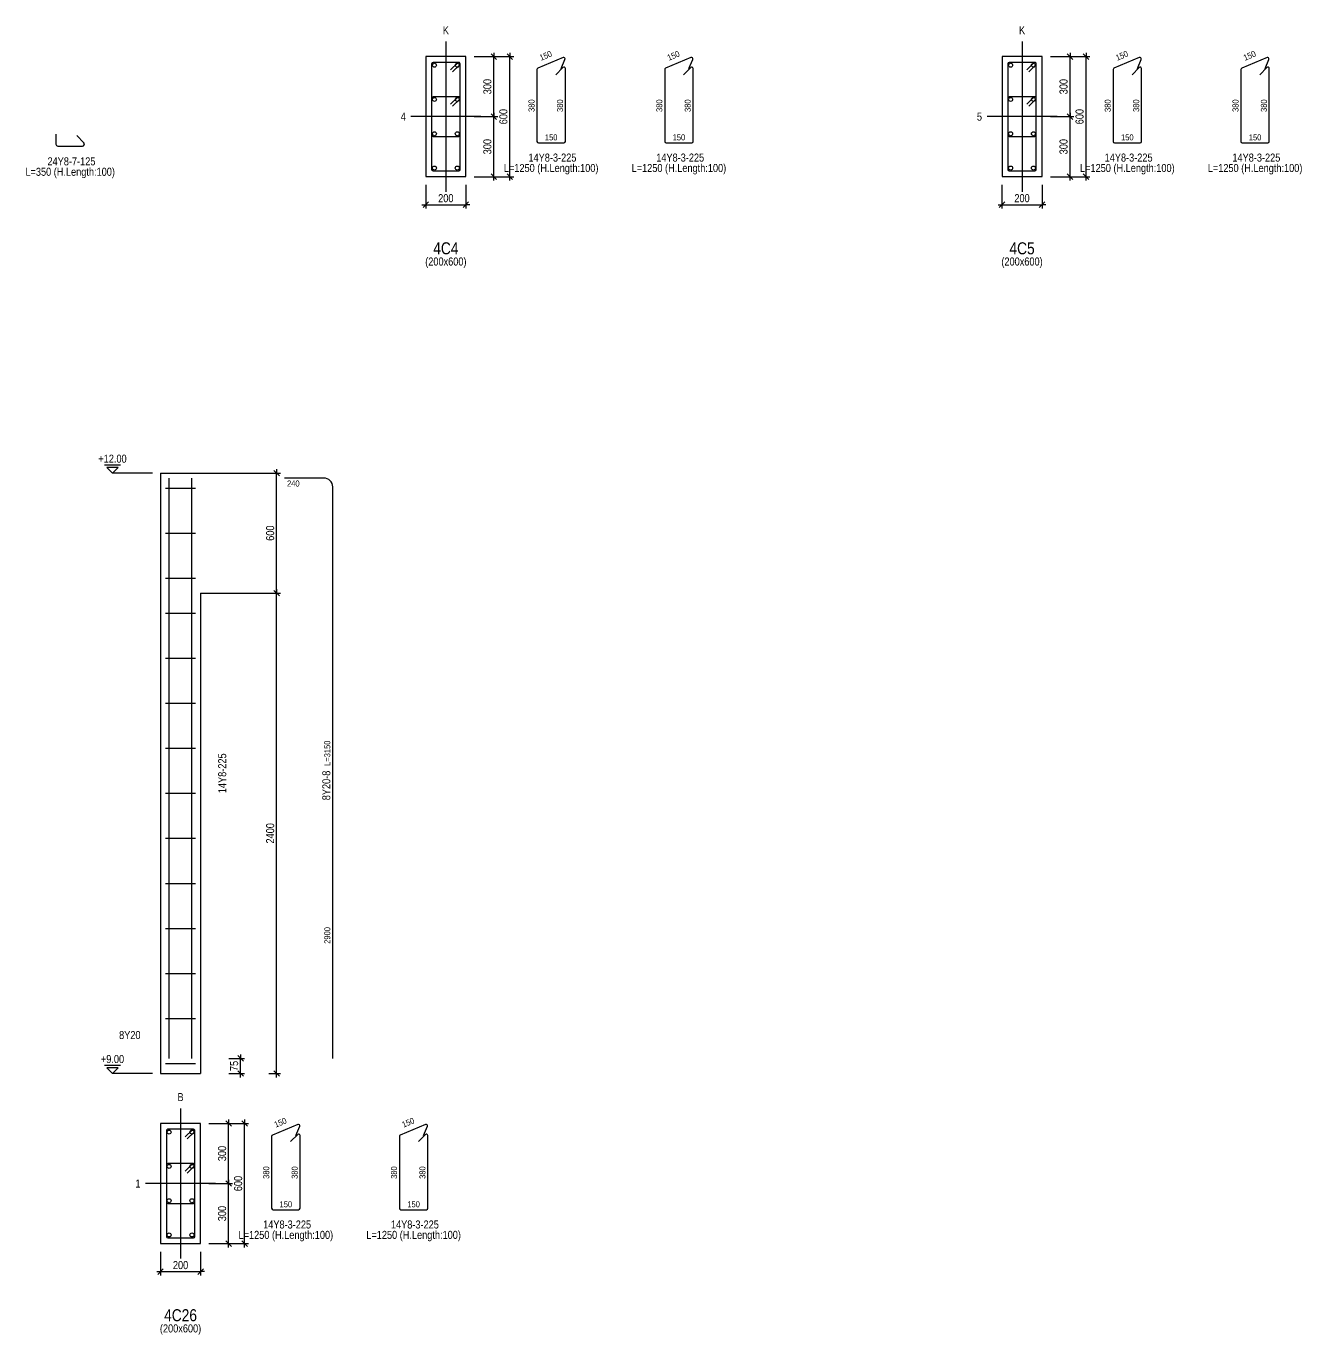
# Model space of a CAD drawing. Extents: x 0 to 206258, y -403073 to 0.
# Drawn here: x 92699 to 108631, y -155774 to -139426 of the extents above; entities that cross this region are included whole.
import ezdxf
from ezdxf.enums import TextEntityAlignment as Align
from ezdxf.lldxf.tags import DXFTag

# ---------------------------------------------------------------- set-up
doc = ezdxf.new("R2010")
doc.units = 0
doc.header["$LTSCALE"] = 1000
for name, color, linetype in [('Axis Line(Dir 1)', 8, 'CENTER2'), ('Axis Line(Dir 2)', 150, 'CENTER2'), ('Column Line(D)', 1, 'Continuous'), ('Dimension Line', 5, 'Continuous'), ('Dimension Text', 5, 'Continuous'), ('Link Line', 3, 'Continuous'), ('Rebar Label', 6, 'Continuous'), ('Rebar Length Text', 8, 'Continuous'), ('Rebar Line', 7, 'Continuous'), ('Top Rebar Label', 6, 'Continuous'), ('Top Rebar Length Text', 8, 'Continuous'), ('Top Rebar Line', 7, 'Continuous')]:
    doc.layers.add(name, color=color, linetype=linetype)
for name, color, linetype, true_color in [('Column Label(D)', 12, 'Continuous', 0xbd0000), ('Column Size Label (D)', 94, 'Continuous', 0x008100), ('Level Mark Line', 253, 'Continuous', 0x828282), ('Level Mark Text', 253, 'Continuous', 0x828282), ('Link Label', 94, 'Continuous', 0x008100), ('Link Length Text', 94, 'Continuous', 0x008100)]:
    doc.layers.add(name, color=color, linetype=linetype, true_color=true_color)
doc.styles.add('Column Label(D)', font='ARIALN.TTF', dxfattribs={"height": 150})
doc.styles.add('Column Size Label (D)', font='ARIALN.TTF', dxfattribs={"height": 100})
doc.styles.add('Dimension Text', font='ARIALN.TTF', dxfattribs={"height": 100})
doc.styles.add('Level Mark Text', font='ARIALN.TTF', dxfattribs={"height": 100})
doc.styles.add('Link Label', font='ARIALN.TTF', dxfattribs={"height": 100})
doc.styles.add('Link Length Text', font='ARIALN.TTF', dxfattribs={"height": 100})
doc.styles.add('Rebar Label', font='ARIALN.TTF', dxfattribs={"height": 100})
doc.styles.add('Rebar Length Text', font='ARIALN.TTF', dxfattribs={"height": 75})
doc.styles.add('Top Rebar Label', font='ARIALN.TTF', dxfattribs={"height": 100})
doc.styles.add('Top Rebar Length Text', font='ARIALN.TTF', dxfattribs={"height": 75})
tags = doc.linetypes.add('CENTER2', pattern=[1.125, 0.75, -0.125, 0.125, -0.125]).pattern_tags.tags
tags[10:11] = [DXFTag(74, 4), DXFTag(75, 0), DXFTag(340, '0'), DXFTag(46, 0.0), DXFTag(50, 0.0), DXFTag(44, 0.0), DXFTag(45, 0.0)]
tags[8:9] = [DXFTag(74, 4), DXFTag(75, 0), DXFTag(340, '0'), DXFTag(46, 0.0), DXFTag(50, 0.0), DXFTag(44, 0.0), DXFTag(45, 0.0)]
tags[6:7] = [DXFTag(74, 4), DXFTag(75, 0), DXFTag(340, '0'), DXFTag(46, 0.0), DXFTag(50, 0.0), DXFTag(44, 0.0), DXFTag(45, 0.0)]
tags[4:5] = [DXFTag(74, 4), DXFTag(75, 0), DXFTag(340, '0'), DXFTag(46, 0.0), DXFTag(50, 0.0), DXFTag(44, 0.0), DXFTag(45, 0.0)]
doc.dimstyles.new('COLUMNELV', dxfattribs={"dimtxt": 100, "dimasz": 30, "dimexe": 48.3, "dimexo": 103.5, "dimgap": 30, "dimtad": 1, "dimtoh": 1, "dimdec": 1, "dimlfac": 0.4, "dimdsep": 46, "dimtxsty": 'Dimension Text', "dimblk": 'PCDIM_TICK', "dimcen": 0.09, "dimclrd": 5, "dimclre": 5, "dimclrt": 5, "dimadec": 1, "dimazin": 0, "dimtp": 1, "dimtm": 1, "dimtfac": 1, "dimtdec": 4, "dimtofl": 0, "dimtmove": 0, "dimatfit": 3, "dimfxl": 1, "dimtolj": 1, "dimtzin": 0, "dimarcsym": 0})

# ---------------------------------------------------------------- blocks, each defined once
blk = doc.blocks.new('PCDIM_TICK')
at = {"layer": 'Dimension Line', "color": 0, "transparency": 33554687}
for p, q in [((1.15, 1.15), (-1.15, -1.15)), ((1.61, 0), (0, 0))]:
    blk.add_line(p, q, dxfattribs=at)
blk = doc.blocks.new('*U2366')
at = {"layer": 'Dimension Line', "color": 5, "true_color": 0x0000ff, "transparency": 16777216}
for p, q in [((97690, -141409), (97690, -141704)), ((98190, -141409), (98190, -141704)), ((97690, -141656), (98190, -141656))]:
    blk.add_line(p, q, dxfattribs=at)
at = {"layer": 'Dimension Line', "color": 5, "true_color": 0x0000ff, "transparency": 16777216, "xscale": 30, "yscale": 30, "rotation": 180.0000000000004}
blk.add_blockref('PCDIM_TICK', (97690, -141656), dxfattribs=at)
at = {"layer": 'Dimension Line', "color": 5, "true_color": 0x0000ff, "transparency": 16777216, "xscale": 30, "yscale": 30}
blk.add_blockref('PCDIM_TICK', (98190, -141656), dxfattribs=at)
at = {"layer": 'Dimension Line', "color": 5, "true_color": 0x0000ff, "transparency": 16777216, "insert": (97940, -141626), "char_height": 100, "width": 182.77, "attachment_point": 8, "style": 'Dimension Text'}
blk.add_mtext('200', dxfattribs=at)
blk = doc.blocks.new('*U2367')
at = {"layer": 'Dimension Line', "color": 5, "true_color": 0x0000ff, "transparency": 16777216}
for p, q in [((98294, -140556), (98589, -140556)), ((98540, -141306), (98540, -140556)), ((98294, -141306), (98589, -141306))]:
    blk.add_line(p, q, dxfattribs=at)
at = {"layer": 'Dimension Line', "color": 5, "true_color": 0x0000ff, "transparency": 16777216, "xscale": 30, "yscale": 30}
for p, rotation in [((98540, -140556), 89.99999999999447), ((98540, -141306), 269.9999999999834)]:
    blk.add_blockref('PCDIM_TICK', p, dxfattribs=dict(at, rotation=rotation))
at = {"layer": 'Dimension Line', "color": 5, "true_color": 0x0000ff, "transparency": 16777216, "insert": (98510, -140931), "char_height": 100, "width": 181.5, "attachment_point": 8, "rotation": 90, "style": 'Dimension Text'}
blk.add_mtext('300', dxfattribs=at)
blk = doc.blocks.new('*U2368')
at = {"layer": 'Dimension Line', "color": 5, "true_color": 0x0000ff, "transparency": 16777216}
for p, q in [((98294, -139806), (98589, -139806)), ((98540, -140556), (98540, -139806)), ((98294, -140556), (98589, -140556))]:
    blk.add_line(p, q, dxfattribs=at)
at = {"layer": 'Dimension Line', "color": 5, "true_color": 0x0000ff, "transparency": 16777216, "xscale": 30, "yscale": 30}
for p, rotation in [((98540, -139806), 89.99999999999447), ((98540, -140556), 269.9999999999834)]:
    blk.add_blockref('PCDIM_TICK', p, dxfattribs=dict(at, rotation=rotation))
at = {"layer": 'Dimension Line', "color": 5, "true_color": 0x0000ff, "transparency": 16777216, "insert": (98510, -140181), "char_height": 100, "width": 181.5, "attachment_point": 8, "rotation": 90, "style": 'Dimension Text'}
blk.add_mtext('300', dxfattribs=at)
blk = doc.blocks.new('*U2369')
at = {"layer": 'Dimension Line', "color": 5, "true_color": 0x0000ff, "transparency": 16777216}
for p, q in [((98294, -139806), (98789, -139806)), ((98740, -141306), (98740, -139806)), ((98294, -141306), (98789, -141306))]:
    blk.add_line(p, q, dxfattribs=at)
at = {"layer": 'Dimension Line', "color": 5, "true_color": 0x0000ff, "transparency": 16777216, "xscale": 30, "yscale": 30}
for p, rotation in [((98740, -139806), 89.99999999999447), ((98740, -141306), 269.9999999999834)]:
    blk.add_blockref('PCDIM_TICK', p, dxfattribs=dict(at, rotation=rotation))
at = {"layer": 'Dimension Line', "color": 5, "true_color": 0x0000ff, "transparency": 16777216, "insert": (98710, -140556), "char_height": 100, "width": 181.97, "attachment_point": 8, "rotation": 90, "style": 'Dimension Text'}
blk.add_mtext('600', dxfattribs=at)
blk = doc.blocks.new('*U2373')
at = {"layer": 'Dimension Line', "color": 5, "true_color": 0x0000ff, "transparency": 16777216}
for p, q in [((104886, -141409), (104886, -141704)), ((105386, -141409), (105386, -141704)), ((104886, -141656), (105386, -141656))]:
    blk.add_line(p, q, dxfattribs=at)
at = {"layer": 'Dimension Line', "color": 5, "true_color": 0x0000ff, "transparency": 16777216, "xscale": 30, "yscale": 30, "rotation": 180.0000000000004}
blk.add_blockref('PCDIM_TICK', (104886, -141656), dxfattribs=at)
at = {"layer": 'Dimension Line', "color": 5, "true_color": 0x0000ff, "transparency": 16777216, "xscale": 30, "yscale": 30}
blk.add_blockref('PCDIM_TICK', (105386, -141656), dxfattribs=at)
at = {"layer": 'Dimension Line', "color": 5, "true_color": 0x0000ff, "transparency": 16777216, "insert": (105136, -141626), "char_height": 100, "width": 182.77, "attachment_point": 8, "style": 'Dimension Text'}
blk.add_mtext('200', dxfattribs=at)
blk = doc.blocks.new('*U2374')
at = {"layer": 'Dimension Line', "color": 5, "true_color": 0x0000ff, "transparency": 16777216}
for p, q in [((105490, -140556), (105785, -140556)), ((105736, -141306), (105736, -140556)), ((105490, -141306), (105785, -141306))]:
    blk.add_line(p, q, dxfattribs=at)
at = {"layer": 'Dimension Line', "color": 5, "true_color": 0x0000ff, "transparency": 16777216, "xscale": 30, "yscale": 30}
for p, rotation in [((105736, -140556), 89.99999999999447), ((105736, -141306), 269.9999999999834)]:
    blk.add_blockref('PCDIM_TICK', p, dxfattribs=dict(at, rotation=rotation))
at = {"layer": 'Dimension Line', "color": 5, "true_color": 0x0000ff, "transparency": 16777216, "insert": (105706, -140931), "char_height": 100, "width": 181.5, "attachment_point": 8, "rotation": 90, "style": 'Dimension Text'}
blk.add_mtext('300', dxfattribs=at)
blk = doc.blocks.new('*U2375')
at = {"layer": 'Dimension Line', "color": 5, "true_color": 0x0000ff, "transparency": 16777216}
for p, q in [((105490, -139806), (105785, -139806)), ((105736, -140556), (105736, -139806)), ((105490, -140556), (105785, -140556))]:
    blk.add_line(p, q, dxfattribs=at)
at = {"layer": 'Dimension Line', "color": 5, "true_color": 0x0000ff, "transparency": 16777216, "xscale": 30, "yscale": 30}
for p, rotation in [((105736, -139806), 89.99999999999447), ((105736, -140556), 269.9999999999834)]:
    blk.add_blockref('PCDIM_TICK', p, dxfattribs=dict(at, rotation=rotation))
at = {"layer": 'Dimension Line', "color": 5, "true_color": 0x0000ff, "transparency": 16777216, "insert": (105706, -140181), "char_height": 100, "width": 181.5, "attachment_point": 8, "rotation": 90, "style": 'Dimension Text'}
blk.add_mtext('300', dxfattribs=at)
blk = doc.blocks.new('*U2376')
at = {"layer": 'Dimension Line', "color": 5, "true_color": 0x0000ff, "transparency": 16777216}
for p, q in [((105490, -139806), (105985, -139806)), ((105936, -141306), (105936, -139806)), ((105490, -141306), (105985, -141306))]:
    blk.add_line(p, q, dxfattribs=at)
at = {"layer": 'Dimension Line', "color": 5, "true_color": 0x0000ff, "transparency": 16777216, "xscale": 30, "yscale": 30}
for p, rotation in [((105936, -139806), 89.99999999999447), ((105936, -141306), 269.9999999999834)]:
    blk.add_blockref('PCDIM_TICK', p, dxfattribs=dict(at, rotation=rotation))
at = {"layer": 'Dimension Line', "color": 5, "true_color": 0x0000ff, "transparency": 16777216, "insert": (105906, -140556), "char_height": 100, "width": 181.97, "attachment_point": 8, "rotation": 90, "style": 'Dimension Text'}
blk.add_mtext('600', dxfattribs=at)
blk = doc.blocks.new('*U2501')
at = {"layer": 'Dimension Line', "color": 5, "true_color": 0x0000ff, "transparency": 16777216}
for p, q in [((95731, -146509), (95875, -146509)), ((95827, -152509), (95827, -146509)), ((95731, -152509), (95875, -152509))]:
    blk.add_line(p, q, dxfattribs=at)
at = {"layer": 'Dimension Line', "color": 5, "true_color": 0x0000ff, "transparency": 16777216, "xscale": 30, "yscale": 30}
for p, rotation in [((95827, -146509), 89.99999999999447), ((95827, -152509), 269.9999999999834)]:
    blk.add_blockref('PCDIM_TICK', p, dxfattribs=dict(at, rotation=rotation))
at = {"layer": 'Dimension Line', "color": 5, "true_color": 0x0000ff, "transparency": 16777216, "insert": (95797, -149509), "char_height": 100, "width": 247.25, "attachment_point": 8, "rotation": 90, "style": 'Dimension Text'}
blk.add_mtext('2400', dxfattribs=at)
blk = doc.blocks.new('*U2502')
at = {"layer": 'Dimension Line', "color": 5, "true_color": 0x0000ff, "transparency": 16777216}
for p, q in [((95731, -145009), (95875, -145009)), ((95827, -146509), (95827, -145009)), ((95731, -146509), (95875, -146509))]:
    blk.add_line(p, q, dxfattribs=at)
at = {"layer": 'Dimension Line', "color": 5, "true_color": 0x0000ff, "transparency": 16777216, "xscale": 30, "yscale": 30}
for p, rotation in [((95827, -145009), 89.99999999999447), ((95827, -146509), 269.9999999999834)]:
    blk.add_blockref('PCDIM_TICK', p, dxfattribs=dict(at, rotation=rotation))
at = {"layer": 'Dimension Line', "color": 5, "true_color": 0x0000ff, "transparency": 16777216, "insert": (95797, -145759), "char_height": 100, "width": 181.97, "attachment_point": 8, "rotation": 90, "style": 'Dimension Text'}
blk.add_mtext('600', dxfattribs=at)
blk = doc.blocks.new('*U2503')
at = {"layer": 'Dimension Line', "color": 5, "true_color": 0x0000ff, "transparency": 16777216}
for p, q in [((95231, -152321), (95425, -152321)), ((95377, -152509), (95377, -152321)), ((95231, -152509), (95425, -152509))]:
    blk.add_line(p, q, dxfattribs=at)
at = {"layer": 'Dimension Line', "color": 5, "true_color": 0x0000ff, "transparency": 16777216, "xscale": 30, "yscale": 30}
for p, rotation in [((95377, -152321), 89.99999999999447), ((95377, -152509), 269.9999999999834)]:
    blk.add_blockref('PCDIM_TICK', p, dxfattribs=dict(at, rotation=rotation))
at = {"layer": 'Dimension Line', "color": 5, "true_color": 0x0000ff, "transparency": 16777216, "insert": (95347, -152415), "char_height": 100, "width": 117.23, "attachment_point": 8, "rotation": 90, "style": 'Dimension Text'}
blk.add_mtext('75', dxfattribs=at)
blk = doc.blocks.new('*U2504')
at = {"layer": 'Dimension Line', "color": 5, "true_color": 0x0000ff, "transparency": 16777216}
for p, q in [((94377, -154737), (94377, -155032)), ((94877, -154737), (94877, -155032)), ((94377, -154984), (94877, -154984))]:
    blk.add_line(p, q, dxfattribs=at)
at = {"layer": 'Dimension Line', "color": 5, "true_color": 0x0000ff, "transparency": 16777216, "xscale": 30, "yscale": 30, "rotation": 180.0000000000004}
blk.add_blockref('PCDIM_TICK', (94377, -154984), dxfattribs=at)
at = {"layer": 'Dimension Line', "color": 5, "true_color": 0x0000ff, "transparency": 16777216, "xscale": 30, "yscale": 30}
blk.add_blockref('PCDIM_TICK', (94877, -154984), dxfattribs=at)
at = {"layer": 'Dimension Line', "color": 5, "true_color": 0x0000ff, "transparency": 16777216, "insert": (94627, -154954), "char_height": 100, "width": 182.77, "attachment_point": 8, "style": 'Dimension Text'}
blk.add_mtext('200', dxfattribs=at)
blk = doc.blocks.new('*U2505')
at = {"layer": 'Dimension Line', "color": 5, "true_color": 0x0000ff, "transparency": 16777216}
for p, q in [((94981, -153884), (95275, -153884)), ((95227, -154634), (95227, -153884)), ((94981, -154634), (95275, -154634))]:
    blk.add_line(p, q, dxfattribs=at)
at = {"layer": 'Dimension Line', "color": 5, "true_color": 0x0000ff, "transparency": 16777216, "xscale": 30, "yscale": 30}
for p, rotation in [((95227, -153884), 89.99999999999447), ((95227, -154634), 269.9999999999834)]:
    blk.add_blockref('PCDIM_TICK', p, dxfattribs=dict(at, rotation=rotation))
at = {"layer": 'Dimension Line', "color": 5, "true_color": 0x0000ff, "transparency": 16777216, "insert": (95197, -154259), "char_height": 100, "width": 181.5, "attachment_point": 8, "rotation": 90, "style": 'Dimension Text'}
blk.add_mtext('300', dxfattribs=at)
blk = doc.blocks.new('*U2506')
at = {"layer": 'Dimension Line', "color": 5, "true_color": 0x0000ff, "transparency": 16777216}
for p, q in [((94981, -153134), (95275, -153134)), ((95227, -153884), (95227, -153134)), ((94981, -153884), (95275, -153884))]:
    blk.add_line(p, q, dxfattribs=at)
at = {"layer": 'Dimension Line', "color": 5, "true_color": 0x0000ff, "transparency": 16777216, "xscale": 30, "yscale": 30}
for p, rotation in [((95227, -153134), 89.99999999999447), ((95227, -153884), 269.9999999999834)]:
    blk.add_blockref('PCDIM_TICK', p, dxfattribs=dict(at, rotation=rotation))
at = {"layer": 'Dimension Line', "color": 5, "true_color": 0x0000ff, "transparency": 16777216, "insert": (95197, -153509), "char_height": 100, "width": 181.5, "attachment_point": 8, "rotation": 90, "style": 'Dimension Text'}
blk.add_mtext('300', dxfattribs=at)
blk = doc.blocks.new('*U2507')
at = {"layer": 'Dimension Line', "color": 5, "true_color": 0x0000ff, "transparency": 16777216}
for p, q in [((94981, -153134), (95475, -153134)), ((95427, -154634), (95427, -153134)), ((94981, -154634), (95475, -154634))]:
    blk.add_line(p, q, dxfattribs=at)
at = {"layer": 'Dimension Line', "color": 5, "true_color": 0x0000ff, "transparency": 16777216, "xscale": 30, "yscale": 30}
for p, rotation in [((95427, -153134), 89.99999999999447), ((95427, -154634), 269.9999999999834)]:
    blk.add_blockref('PCDIM_TICK', p, dxfattribs=dict(at, rotation=rotation))
at = {"layer": 'Dimension Line', "color": 5, "true_color": 0x0000ff, "transparency": 16777216, "insert": (95397, -153884), "char_height": 100, "width": 181.97, "attachment_point": 8, "rotation": 90, "style": 'Dimension Text'}
blk.add_mtext('600', dxfattribs=at)

msp = doc.modelspace()

# ---------------------------------------------------------------- linework, layer by layer
at = {"layer": 'Axis Line(Dir 1)', "transparency": 33554687}
for points in [[(98377.968, -140555.753), (97502.968, -140555.753)], [(105573.853, -140555.753), (104698.853, -140555.753)], [(95064.523, -153883.768), (94189.523, -153883.768)]]:
    msp.add_lwpolyline(points, dxfattribs=at)
at = {"layer": 'Axis Line(Dir 2)', "transparency": 33554687}
for points in [[(97940.468, -139618.253), (97940.468, -141493.253)], [(105136.353, -139618.253), (105136.353, -141493.253)], [(94627.023, -152946.268), (94627.023, -154821.268)]]:
    msp.add_lwpolyline(points, dxfattribs=at)
at = {"layer": 'Column Line(D)', "transparency": 33554687}
for points in [[(97690.468, -141305.753), (98190.468, -141305.753), (98190.468, -139805.753), (97690.468, -139805.753)], [(104886.353, -141305.753), (105386.353, -141305.753), (105386.353, -139805.753), (104886.353, -139805.753)], [(94377.023, -154633.768), (94877.023, -154633.768), (94877.023, -153133.768), (94377.023, -153133.768)]]:
    msp.add_lwpolyline(points, close=True, dxfattribs=at)
for points in [[(94377.023, -145008.768), (94377.023, -152508.768)], [(94377.023, -145008.768), (94877.023, -145008.768)], [(94877.023, -145008.768), (95814.523, -145008.768)], [(94877.023, -146508.768), (95814.523, -146508.768)], [(94877.023, -146508.768), (94877.023, -152508.768)], [(94377.023, -152508.768), (94877.023, -152508.768)]]:
    msp.add_lwpolyline(points, dxfattribs=at)
at = {"layer": 'Level Mark Line', "transparency": 33554687}
for points in [[(93877.023, -144908.768), (93677.023, -144908.768)], [(93777.023, -145008.768), (93847.734, -144938.058), (93706.312, -144938.058), (93777.023, -145008.768)], [(94277.023, -145008.768), (93777.023, -145008.768)], [(93877.023, -152408.768), (93677.023, -152408.768)], [(93777.023, -152508.768), (93847.734, -152438.058), (93706.312, -152438.058), (93777.023, -152508.768)], [(94277.023, -152508.768), (93777.023, -152508.768)]]:
    msp.add_lwpolyline(points, dxfattribs=at)
at = {"layer": 'Link Line', "transparency": 33554687}
for p, q in [((94439.523, -145196.268), (94814.523, -145196.268)), ((94439.523, -145758.768), (94814.523, -145758.768)), ((94439.523, -146321.268), (94814.523, -146321.268)), ((94439.523, -146758.768), (94814.523, -146758.768)), ((94439.523, -147321.268), (94814.523, -147321.268)), ((94439.523, -147883.768), (94814.523, -147883.768)), ((94439.523, -148446.268), (94814.523, -148446.268)), ((94439.523, -149008.768), (94814.523, -149008.768)), ((94439.523, -149571.268), (94814.523, -149571.268)), ((94439.523, -150133.768), (94814.523, -150133.768)), ((94439.523, -150696.268), (94814.523, -150696.268)), ((94439.523, -151258.768), (94814.523, -151258.768)), ((94439.523, -151821.268), (94814.523, -151821.268)), ((94439.523, -152383.768), (94814.523, -152383.768))]:
    msp.add_line(p, q, dxfattribs=at)
for points in [[(98024.454, -139996.516), (98112.843, -139908.127, 0.668178638), (98100.468, -139878.253), (97780.468, -139878.253, 0.414213562), (97762.968, -139895.753), (97762.968, -140787.419, 0.414213562), (97780.468, -140804.919), (98100.468, -140804.919, 0.414213562), (98117.968, -140787.419), (98117.968, -139895.753, 0.668178638), (98088.094, -139883.378), (97999.705, -139971.767)], [(99380.985, -139956.104), (99428.001, -139840.283, 0.668178638), (99404.975, -139817.581), (99088.657, -139951.236, 0.301414294), (99077.968, -139967.357), (99077.968, -140864.919, 0.414213562), (99095.468, -140882.419), (99415.468, -140882.419, 0.414213562), (99432.968, -140864.919), (99432.968, -139955.753, 0.668178638), (99403.094, -139943.378), (99314.705, -140031.767)], [(100976.575, -139956.104), (101023.591, -139840.284, 0.668178638), (101000.565, -139817.581), (100684.247, -139951.237, 0.301414294), (100673.558, -139967.357), (100673.558, -140864.92, 0.414213562), (100691.058, -140882.42), (101011.058, -140882.42, 0.414213562), (101028.558, -140864.92), (101028.558, -139955.753, 0.668178638), (100998.684, -139943.379), (100910.295, -140031.767)], [(105220.339, -139996.516), (105308.727, -139908.127, 0.668178638), (105296.353, -139878.253), (104976.353, -139878.253, 0.414213562), (104958.853, -139895.753), (104958.853, -140787.419, 0.414213562), (104976.353, -140804.919), (105296.353, -140804.919, 0.414213562), (105313.853, -140787.419), (105313.853, -139895.753, 0.668178638), (105283.979, -139883.378), (105195.59, -139971.767)], [(106576.87, -139956.104), (106623.886, -139840.283, 0.668178638), (106600.86, -139817.581), (106284.542, -139951.236, 0.301414294), (106273.853, -139967.357), (106273.853, -140864.919, 0.414213562), (106291.353, -140882.419), (106611.353, -140882.419, 0.414213562), (106628.853, -140864.919), (106628.853, -139955.753, 0.668178638), (106598.979, -139943.378), (106510.59, -140031.767)], [(108172.46, -139956.104), (108219.476, -139840.284, 0.668178638), (108196.45, -139817.581), (107880.131, -139951.237, 0.301414294), (107869.443, -139967.357), (107869.443, -140864.92, 0.414213562), (107886.943, -140882.42), (108206.943, -140882.42, 0.414213562), (108224.443, -140864.92), (108224.443, -139955.753, 0.668178638), (108194.568, -139943.379), (108106.18, -140031.767)], [(98024.454, -140424.849), (98112.843, -140336.461, 0.668178638), (98100.468, -140306.586), (97780.468, -140306.586, 0.414213562), (97762.968, -140324.086), (97762.968, -141215.753, 0.414213562), (97780.468, -141233.253), (98100.468, -141233.253, 0.414213562), (98117.968, -141215.753), (98117.968, -140324.086, 0.668178638), (98088.094, -140311.712), (97999.705, -140400.1)], [(105220.339, -140424.849), (105308.727, -140336.461, 0.668178638), (105296.353, -140306.586), (104976.353, -140306.586, 0.414213562), (104958.853, -140324.086), (104958.853, -141215.753, 0.414213562), (104976.353, -141233.253), (105296.353, -141233.253, 0.414213562), (105313.853, -141215.753), (105313.853, -140324.086, 0.668178638), (105283.979, -140311.712), (105195.59, -140400.1)], [(96067.54, -153284.119), (96114.556, -153168.299, 0.668178638), (96091.53, -153145.596), (95775.212, -153279.252, 0.301414294), (95764.523, -153295.372), (95764.523, -154192.935, 0.414213562), (95782.023, -154210.435), (96102.023, -154210.435, 0.414213562), (96119.523, -154192.935), (96119.523, -153283.768, 0.668178638), (96089.648, -153271.394), (96001.26, -153359.782)], [(97663.129, -153284.12), (97710.146, -153168.299, 0.668178638), (97687.12, -153145.597), (97370.801, -153279.252, 0.301414294), (97360.113, -153295.372), (97360.113, -154192.935, 0.414213562), (97377.613, -154210.435), (97697.613, -154210.435, 0.414213562), (97715.113, -154192.935), (97715.113, -153283.769, 0.668178638), (97685.238, -153271.394), (97596.85, -153359.783)], [(94711.009, -153324.531), (94799.397, -153236.143, 0.668178638), (94787.023, -153206.268), (94467.023, -153206.268, 0.414213562), (94449.523, -153223.768), (94449.523, -154115.435, 0.414213562), (94467.023, -154132.935), (94787.023, -154132.935, 0.414213562), (94804.523, -154115.435), (94804.523, -153223.768, 0.668178638), (94774.648, -153211.394), (94686.26, -153299.782)], [(94711.009, -153752.864), (94799.397, -153664.476, 0.668178638), (94787.023, -153634.602), (94467.023, -153634.602, 0.414213562), (94449.523, -153652.102), (94449.523, -154543.768, 0.414213562), (94467.023, -154561.268), (94787.023, -154561.268, 0.414213562), (94804.523, -154543.768), (94804.523, -153652.102, 0.668178638), (94774.648, -153639.727), (94686.26, -153728.116)]]:
    msp.add_lwpolyline(points, format="xyb", dxfattribs=at)
at = {"layer": 'Rebar Line', "transparency": 33554687}
for centre in [(97797.968, -139913.253), (98082.968, -139913.253), (104993.853, -139913.253), (105278.853, -139913.253), (97797.968, -140341.586), (98082.968, -140341.586), (104993.853, -140341.586), (105278.853, -140341.586), (97797.968, -140769.919), (98082.968, -140769.919), (104993.853, -140769.919), (105278.853, -140769.919), (97797.968, -141198.253), (98082.968, -141198.253), (104993.853, -141198.253), (105278.853, -141198.253), (94484.523, -153241.268), (94769.523, -153241.268), (94484.523, -153669.602), (94769.523, -153669.602), (94484.523, -154097.935), (94769.523, -154097.935), (94484.523, -154526.268), (94769.523, -154526.268)]:
    msp.add_circle(centre, 25, dxfattribs=at)
at = {"layer": 'Top Rebar Line', "transparency": 33554687}
for points in [[(93070.857, -140774.503), (93070.857, -140899.503, 0.414213562), (93095.857, -140924.503), (93400.857, -140924.503, 0.668178638), (93418.534, -140881.825), (93330.146, -140793.437)], [(96527.023, -152321.268), (96527.023, -145181.224, 0.414213562), (96417.067, -145071.268), (95927.023, -145071.268)]]:
    msp.add_lwpolyline(points, format="xyb", dxfattribs=at)
for points in [[(94484.523, -152321.268), (94484.523, -145071.268)], [(94769.523, -152321.268), (94769.523, -145071.268)]]:
    msp.add_lwpolyline(points, dxfattribs=at)

# ---------------------------------------------------------------- texts
at = {"layer": 'Column Label(D)', "transparency": 33554687, "style": 'Column Label(D)'}
for s, p in [('4C4', (97940.468, -142125.753)), ('4C5', (105136.353, -142125.753)), ('4C26', (94627.023, -155453.768))]:
    msp.add_text(s, height=150, dxfattribs=at).set_placement(p, align=Align.TOP_CENTER)
at = {"layer": 'Column Size Label (D)', "transparency": 33554687, "style": 'Column Size Label (D)'}
for p in [(97940.468, -142315.753), (105136.353, -142315.753), (94627.023, -155643.768)]:
    msp.add_text('(200x600)', height=100, dxfattribs=at).set_placement(p, align=Align.TOP_CENTER)
at = {"layer": 'Dimension Text', "transparency": 33554687, "style": 'Dimension Text'}
for s, p in [('K', (97940.468, -139555.753)), ('K', (105136.353, -139555.753)), ('B', (94627.023, -152883.768))]:
    msp.add_text(s, height=100, dxfattribs=at).set_placement(p, align=Align.BOTTOM_CENTER)
for s, p in [('4', (97440.468, -140555.753)), ('5', (104636.353, -140555.753)), ('1', (94127.023, -153883.768))]:
    msp.add_text(s, height=100, dxfattribs=at).set_placement(p, align=Align.MIDDLE_RIGHT)
at = {"layer": 'Level Mark Text', "transparency": 33554687, "style": 'Level Mark Text'}
for s, p in [('+12.00', (93777.023, -144908.768)), ('+9.00', (93777.023, -152408.768))]:
    msp.add_text(s, height=100, dxfattribs=at).set_placement(p, align=Align.BOTTOM_CENTER)
at = {"layer": 'Link Label', "transparency": 33554687, "style": 'Link Label'}
for s, p in [(' 24Y8-7-125', (93248.357, -141164.503)), (' 14Y8-3-225', (99255.468, -141117.419)), (' 14Y8-3-225', (100851.058, -141117.42)), (' 14Y8-3-225', (106451.353, -141117.419)), (' 14Y8-3-225', (108046.943, -141117.42)), (' 14Y8-3-225', (95942.023, -154445.435)), (' 14Y8-3-225', (97537.613, -154445.435))]:
    msp.add_text(s, height=100, dxfattribs=at).set_placement(p, align=Align.CENTER)
at = {"layer": 'Link Length Text', "transparency": 33554687, "style": 'Link Length Text'}
for s, p in [('L=350 (H.Length:100)', (93248.357, -141294.503)), ('L=1250 (H.Length:100)', (99255.468, -141247.419)), ('L=1250 (H.Length:100)', (100851.058, -141247.42)), ('L=1250 (H.Length:100)', (106451.353, -141247.419)), ('L=1250 (H.Length:100)', (108046.943, -141247.42)), ('L=1250 (H.Length:100)', (95942.023, -154575.435)), ('L=1250 (H.Length:100)', (97537.613, -154575.435))]:
    msp.add_text(s, height=100, dxfattribs=at).set_placement(p, align=Align.CENTER)
at = {"layer": 'Rebar Label', "transparency": 33554687, "style": 'Rebar Label'}
msp.add_text('14Y8-225', height=100, rotation=90, dxfattribs=at).set_placement((95227.023, -148758.768), align=Align.BOTTOM_CENTER)
at = {"layer": 'Rebar Length Text', "transparency": 33554687, "style": 'Rebar Length Text'}
for s, rotation, p in [('150', 22.9057699, (99201.689, -139828.476)), ('150', 22.9057699, (100797.279, -139828.477)), ('150', 22.9057699, (106397.574, -139828.476)), ('150', 22.9057699, (107993.164, -139828.477)), ('380', 90, (99047.968, -140419.086)), ('380', 90, (99402.968, -140419.086)), ('380', 90, (100643.558, -140419.086)), ('380', 90, (100998.558, -140419.086)), ('380', 90, (106243.853, -140419.086)), ('380', 90, (106598.853, -140419.086)), ('380', 90, (107839.443, -140419.086)), ('380', 90, (108194.443, -140419.086)), ('150', 22.9057699, (95888.244, -153156.492)), ('150', 22.9057699, (97483.834, -153156.492)), ('380', 90, (95734.523, -153747.102)), ('380', 90, (96089.523, -153747.102)), ('380', 90, (97330.113, -153747.102)), ('380', 90, (97685.113, -153747.102))]:
    msp.add_text(s, height=75, rotation=rotation, dxfattribs=at).set_placement(p, align=Align.CENTER)
for p in [(99255.468, -140852.419), (100851.058, -140852.42), (106451.353, -140852.419), (108046.943, -140852.42), (95942.023, -154180.435), (97537.613, -154180.435)]:
    msp.add_text('150', height=75, dxfattribs=at).set_placement(p, align=Align.CENTER)
at = {"layer": 'Top Rebar Label', "transparency": 33554687, "style": 'Top Rebar Label'}
msp.add_text(' 8Y20-8', height=100, rotation=90, dxfattribs=at).set_placement((96497.023, -148726.268), align=Align.RIGHT)
msp.add_text(' 8Y20', height=100, dxfattribs=at).set_placement((94127.023, -152108.768), align=Align.BOTTOM_RIGHT)
at = {"layer": 'Top Rebar Length Text', "transparency": 33554687, "style": 'Top Rebar Length Text'}
msp.add_text('240', height=75, dxfattribs=at).set_placement((95957.023, -145101.268), align=Align.TOP_LEFT)
for s, p in [('L=3150', (96497.023, -148666.268)), ('2900', (96497.023, -150888.947))]:
    msp.add_text(s, height=75, rotation=90, dxfattribs=at).set_placement(p)

# ---------------------------------------------------------------- dimensions: what is measured, and where the dimension line sits
at = {"layer": 'Dimension Line', "transparency": 33554687}
for p1, p2, distance, picture, middle in [((98190.468, -140555.753), (98190.468, -139805.753), -350, '*U2368', (98540.468, -140180.753)), ((98190.468, -141305.753), (98190.468, -139805.753), -550, '*U2369', (98740.468, -140555.753)), ((105386.353, -140555.753), (105386.353, -139805.753), -350, '*U2375', (105736.353, -140180.753)), ((105386.353, -141305.753), (105386.353, -139805.753), -550, '*U2376', (105936.353, -140555.753)), ((98190.468, -141305.753), (98190.468, -140555.753), -350, '*U2367', (98540.468, -140930.753)), ((105386.353, -141305.753), (105386.353, -140555.753), -350, '*U2374', (105736.353, -140930.753)), ((97690.468, -141305.753), (98190.468, -141305.753), -350, '*U2366', (97940.468, -141655.753)), ((104886.353, -141305.753), (105386.353, -141305.753), -350, '*U2373', (105136.353, -141655.753)), ((95627.023, -146508.768), (95627.023, -145008.768), -200, '*U2502', (95827.023, -145758.768)), ((95627.023, -152508.768), (95627.023, -146508.768), -200, '*U2501', (95827.023, -149508.768)), ((95127.023, -152508.768), (95127.023, -152321.268), -250, '*U2503', (95377.023, -152415.018)), ((94877.023, -153883.768), (94877.023, -153133.768), -350, '*U2506', (95227.023, -153508.768)), ((94877.023, -154633.768), (94877.023, -153133.768), -550, '*U2507', (95427.023, -153883.768)), ((94877.023, -154633.768), (94877.023, -153883.768), -350, '*U2505', (95227.023, -154258.768)), ((94377.023, -154633.768), (94877.023, -154633.768), -350, '*U2504', (94627.023, -154983.768))]:
    dim = msp.add_aligned_dim(p1=p1, p2=p2, distance=distance, dimstyle='COLUMNELV', override={"dimscale": 1, "dimtxt": 100, "dimasz": 30, "dimexe": 48.3, "dimexo": 103.5, "dimgap": 30, "dimtad": 1, "dimtih": 0, "dimdec": 1, "dimlfac": 0.4, "dimzin": 8, "dimlunit": 2, "dimpost": '', "dimtxsty": 'Dimension Text', "dimblk": 'PCDIM_TICK', "dimse1": 0, "dimse2": 0, "dimsd2": 0, "dimclrd": 5, "dimclre": 5, "dimclrt": 5, "dimaunit": 0, "dimadec": 1, "dimazin": 0, "dimtol": 0, "dimtp": 1, "dimtm": 1, "dimtmove": 0}, dxfattribs=at)
    dim.commit()
    dim.dimension.update_dxf_attribs({"geometry": picture, "text_midpoint": middle})

doc.saveas('drawing.dxf')
